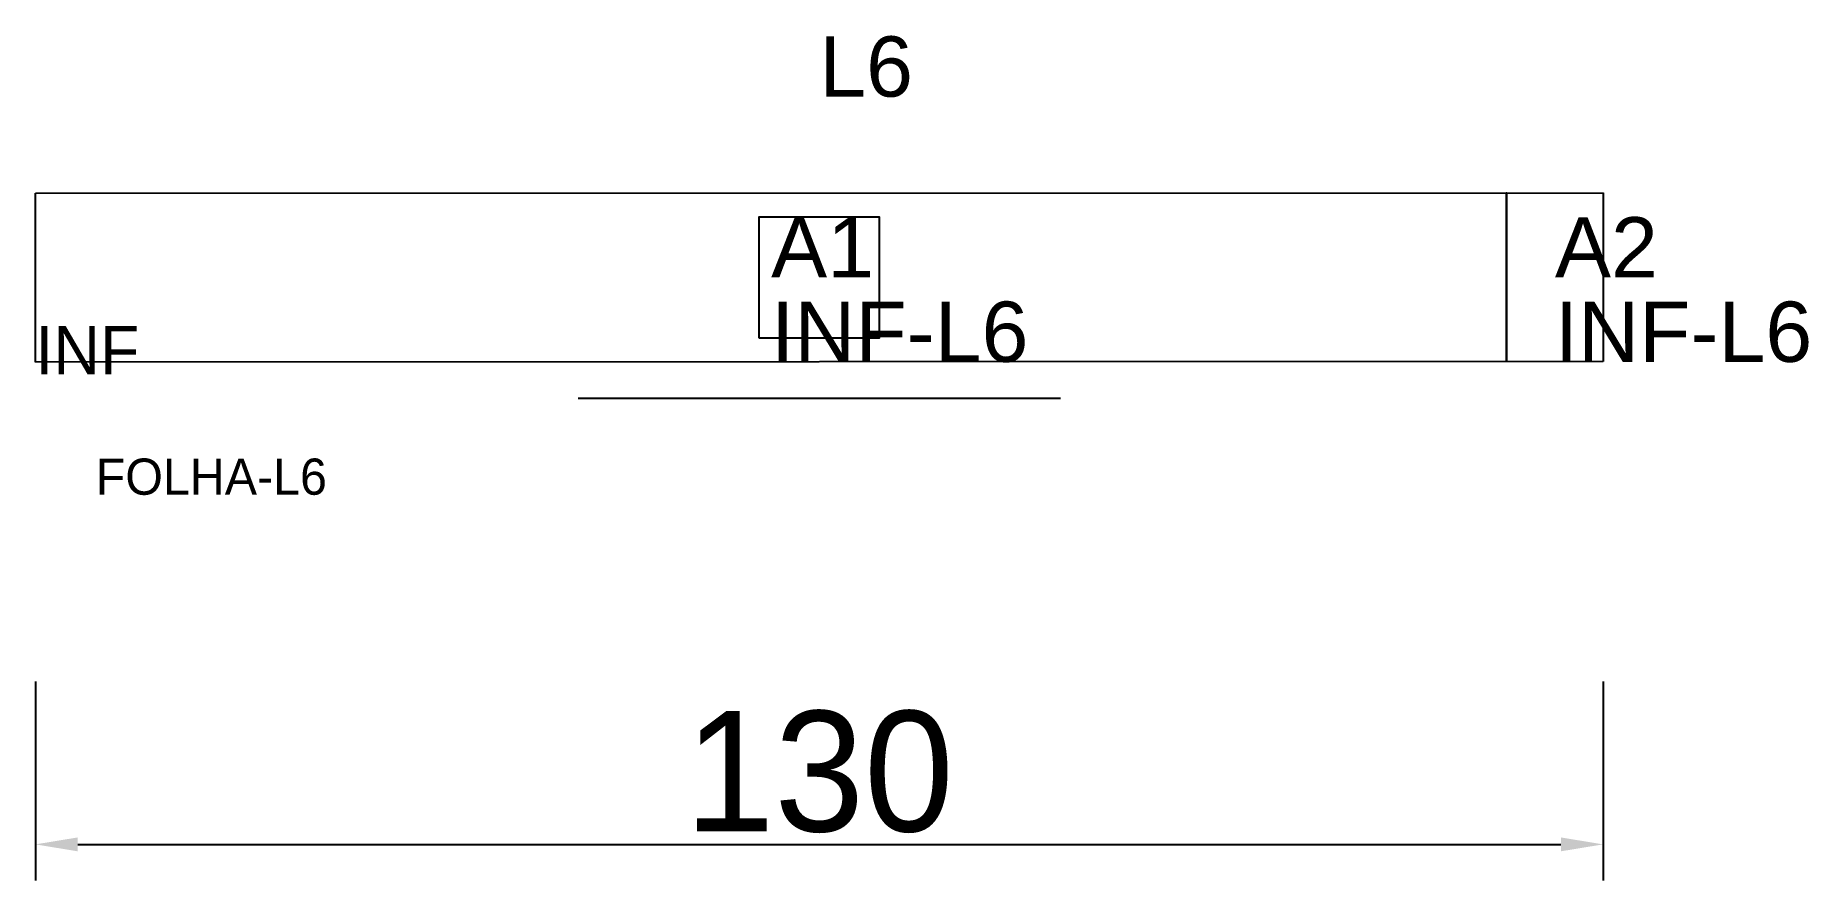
# Model space of a CAD drawing. Header units: metres. Extents: x 222 to 369, y 144 to 215.
import ezdxf

# ---------------------------------------------------------------- set-up
doc = ezdxf.new("R2010")
doc.units = ezdxf.units.M
for name, color, linetype in [('3', 3, 'CONTINUOUS'), ('AUX00', 7, 'CONTINUOUS'), ('COTA', 241, 'CONTINUOUS'), ('FOLHA', 255, 'CONTINUOUS'), ('Hachura', 251, 'CONTINUOUS'), ('NOMENCLATURA', 7, 'CONTINUOUS'), ('Nível', 160, 'CONTINUOUS'), ('Painéis', 200, 'CONTINUOUS'), ('Pilares', 5, 'CONTINUOUS'), ('SARR_2.2x7', 40, 'CONTINUOUS')]:
    doc.layers.add(name, color=color, linetype=linetype)
doc.styles.add('ARIAL', font='Arial.ttf')
doc.styles.add('STR_STANDARD', font='arial.ttf')
doc.dimstyles.new('EZ DXF', dxfattribs={"dimtxt": 10, "dimasz": 3.5, "dimexe": 3, "dimexo": 1.5, "dimgap": 1, "dimtad": 1, "dimdec": 1, "dimdsep": 46, "dimcen": 2.5, "dimazin": 3, "dimtfac": 1, "dimtmove": 0, "dimatfit": 3})

msp = doc.modelspace()

# ---------------------------------------------------------------- hatches: boundary and pattern name
at = {"layer": 'Hachura'}
h = msp.add_hatch(dxfattribs=at)
h.set_pattern_fill('ANSI31', scale=50)
h.paths.add_polyline_path([(222.2, 201.46), (352.2, 201.5), (352.2, 187.5), (222.2, 187.46)])
h = msp.add_hatch(dxfattribs=at)
h.set_pattern_fill('ANSI31', scale=50)
h.paths.add_polyline_path([(222.2, 201.46), (352.2, 201.5), (352.2, 187.5), (222.2, 187.46)])

# ---------------------------------------------------------------- linework, layer by layer
at = {"layer": '3'}
msp.add_lwpolyline([(344.2, 187.5), (344.2, 201.5)], close=True, dxfattribs=at)
msp.add_lwpolyline([(344.2, 187.5), (344.2, 201.5)], close=True, dxfattribs=at)
at = {"layer": 'Painéis', "color": 200}
for p, q in [((222.2, 201.46), (352.2, 201.5)), ((222.2, 201.46), (352.2, 201.5)), ((222.2, 187.46), (222.2, 201.46)), ((222.2, 187.46), (222.2, 201.46)), ((352.2, 201.5), (352.2, 187.5)), ((352.2, 201.5), (352.2, 187.5)), ((352.2, 187.5), (222.2, 187.46)), ((352.2, 187.5), (222.2, 187.46))]:
    msp.add_line(p, q, dxfattribs=at)
at = {"layer": 'Pilares'}
msp.add_lwpolyline([(282.2, 189.48), (292.2, 189.48), (292.2, 199.48), (282.2, 199.48)], close=True, dxfattribs=at)
msp.add_lwpolyline([(282.2, 189.48), (292.2, 189.48), (292.2, 199.48), (282.2, 199.48)], close=True, dxfattribs=at)
at = {"layer": 'SARR_2.2x7'}
msp.add_line((267.2, 184.48), (307.2, 184.48), dxfattribs=at)
msp.add_line((267.2, 184.48), (307.2, 184.48), dxfattribs=at)

# ---------------------------------------------------------------- texts
at = {"layer": '3', "style": 'STR_STANDARD'}
for s, p in [('A1', (283.2, 194.48)), ('A1', (283.2, 194.48)), ('A2', (348.2, 194.48)), ('A2', (348.2, 194.48))]:
    msp.add_text(s, height=5, dxfattribs=at).set_placement(p)
at = {"layer": 'AUX00', "style": 'STR_STANDARD'}
for p in [(283.2, 187.48), (283.2, 187.48), (348.2, 187.48), (348.2, 187.48)]:
    msp.add_text('INF-L6', height=5, dxfattribs=at).set_placement(p)
at = {"layer": 'FOLHA'}
msp.add_text('FOLHA-L6', height=3, dxfattribs=at).set_placement((227.2, 176.46))
msp.add_text('FOLHA-L6', height=3, dxfattribs=at).set_placement((227.2, 176.46))
at = {"layer": 'NOMENCLATURA', "insert": (287.2, 214.48), "char_height": 5, "attachment_point": 1, "style": 'ARIAL'}
msp.add_mtext('L6', dxfattribs=at)
msp.add_mtext('L6', dxfattribs=at)
at = {"layer": 'Nível'}
msp.add_text('INF', height=4, dxfattribs=at).set_placement((222.2, 186.46))
msp.add_text('INF', height=4, dxfattribs=at).set_placement((222.2, 186.46))

# ---------------------------------------------------------------- dimensions: what is measured, and where the dimension line sits
at = {"layer": 'COTA'}
msp.add_linear_dim(base=(222.2, 147.46), p1=(222.2, 162.46), p2=(352.2, 162.46), dimstyle='EZ DXF', dxfattribs=at).render()
msp.add_linear_dim(base=(222.2, 147.46), p1=(222.2, 162.46), p2=(352.2, 162.46), dimstyle='EZ DXF', dxfattribs=at).render()

doc.saveas('drawing.dxf')
